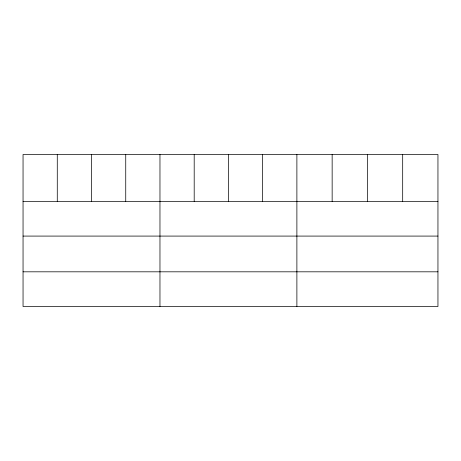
<?xml version="1.0" encoding="UTF-8"?>
<svg xmlns="http://www.w3.org/2000/svg" width="461" height="461" viewBox="0 0 461 461"><rect width="100%" height="100%" fill="white"/><g stroke="black" fill="none" stroke-linecap="round" stroke-linejoin="round"><path stroke-width="0.69" d="M437.95 236.084L437.95 154.498L23.05 154.498L23.05 306.502L437.95 306.502L437.95 236.084L23.05 236.084M23.05 201.399L437.95 201.399M23.05 271.817L437.95 271.817M402.683 154.498L402.683 201.399M367.417 154.498L367.417 201.399M332.151 154.498L332.151 201.399M296.884 154.498L296.884 306.502M262.655 154.498L262.655 201.399M228.425 154.498L228.425 201.399M194.196 154.498L194.196 201.399M159.967 154.498L159.967 306.502M125.738 154.498L125.738 201.399M91.509 154.498L91.509 201.399M57.279 154.498L57.279 201.399"/></g></svg>
